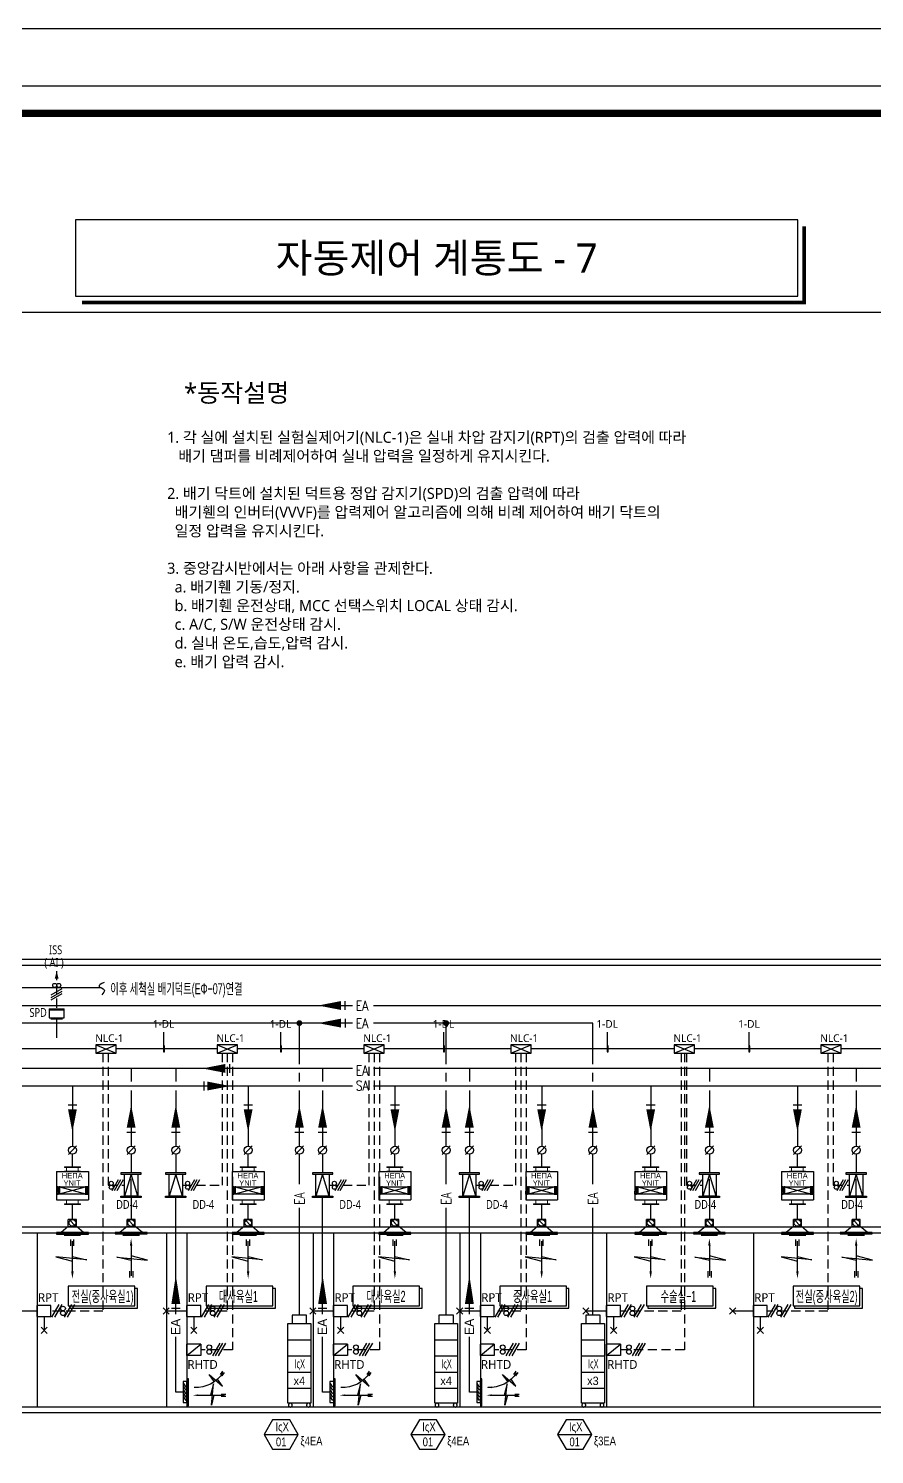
# Model space of a CAD drawing. Header units: millimetres. Extents: x -86 to 11742, y 5229 to 11464.
# Drawn here: x 9489.4 to 9719.9, y 5434.5 to 5823.3 of the extents above; entities that cross this region are included whole.
import ezdxf
from ezdxf.enums import TextEntityAlignment as Align

# ---------------------------------------------------------------- set-up
doc = ezdxf.new("R2010")
doc.units = ezdxf.units.MM
doc.header["$LTSCALE"] = 5
for name, pattern in [('CENTER', [2, 1.25, -0.25, 0.25, -0.25]), ('DASHED', [0.75, 0.5, -0.25]), ('HIDDEN', [0.375, 0.25, -0.125]), ('PHANTOM', [63.5, 31.75, -6.35, 6.35, -6.35, 6.35, -6.35])]:
    doc.linetypes.add(name, pattern=pattern)
doc.layers.get('0').update_dxf_attribs({"linetype": 'CONTINUOUS'})
for name, color, linetype in [('2', 2, 'CONTINUOUS'), ('3', 3, 'CONTINUOUS'), ('7', 7, 'CONTINUOUS'), ('AUTO', 7, 'CONTINUOUS'), ('FORM', 7, 'CONTINUOUS'), ('NARA', 8, 'CONTINUOUS'), ('RA', 4, 'CONTINUOUS'), ('장비배치', 2, 'CONTINUOUS')]:
    doc.layers.add(name, color=color, linetype=linetype)
doc.styles.add('GHS', font='ROMANS.shx', dxfattribs={"bigfont": 'GHS.shx'})
doc.styles.add('QQ', font='MALGUN.TTF.TTF')
doc.styles.add('SAMOO', font='Gulim.ttf')
doc.styles.get("Standard").update_dxf_attribs({"font": 'SYMBOL'})
pattern_1 = [(45, (-8739.095, -1183.641), (1e-15, 14.36841), [30.48, -10.16]), (135, (-8731.911, -1176.457), (1e-15, 14.36841), [30.48, -10.16])]

# ---------------------------------------------------------------- blocks, each defined once
blk = doc.blocks.new('ARW')
at = {"color": 1}
for p, q in [((-41, 663), (-41, 833)), ((0, 0), (0, 790)), ((44, 663), (44, 833)), ((0, 391), (-377, 298)), ((-377, 298), (429, 379)), ((429, 379), (0, 266))]:
    blk.add_line(p, q, dxfattribs=at)
blk.add_solid([(32, 2), (-32, 2), (0, -190)], dxfattribs=at)
blk = doc.blocks.new('HB-S2')
at = {"layer": '7', "ltscale": 5}
h = blk.add_hatch(dxfattribs=at)
h.set_pattern_fill('AR-HBONE', color=5, scale=0.1, style=0)
h.set_pattern_definition(pattern_1)
h.paths.add_polyline_path([(-305, 128), (-275, 128), (-275, 278), (-305, 278)])
h = blk.add_hatch(dxfattribs=at)
h.set_pattern_fill('AR-HBONE', color=5, scale=0.1, style=0)
h.set_pattern_definition(pattern_1)
h.paths.add_polyline_path([(305, 278), (275, 278), (275, 128), (305, 128)])
at = {"color": 2, "linetype": 'Continuous', "lineweight": 15}
for p, q in [((-171, 700), (171, 700)), ((-171, 700), (-171, 693)), ((-171, 685), (-171, 693)), ((-171, 685), (171, 685)), ((171, 608), (-171, 608)), ((-171, 608), (-171, 600)), ((143, 685), (-143, 685)), ((-125, 685), (-125, 608)), ((125, 608), (125, 685)), ((171, 693), (171, 700)), ((171, 685), (171, 693)), ((171, 600), (171, 608)), ((171, 600), (-171, 600)), ((0, 600), (171, 600)), ((171, 0), (-171, 0)), ((-171, -8), (-171, 0)), ((171, -8), (-171, -8)), ((-171, -85), (-171, -93)), ((-171, -85), (171, -85)), ((-171, -100), (-171, -93)), ((-171, -100), (171, -100)), ((143, -85), (-143, -85)), ((-125, -85), (-125, -8)), ((0, 0), (171, 0)), ((125, -8), (125, -85)), ((171, 0), (171, -8)), ((171, -85), (171, -93)), ((171, -93), (171, -100))]:
    blk.add_line(p, q, dxfattribs=at)
at = {"color": 2, "ltscale": 5}
for p, q in [((-340, 600), (-340, 100)), ((-340, 600), (340, 600)), ((-340, 588), (-340, 0)), ((340, 600), (340, 0)), ((-340, 0), (340, 0))]:
    blk.add_line(p, q, dxfattribs=at)
at = {"color": 5, "ltscale": 5}
for p, q in [((-335, 290), (-335, 278)), ((-335, 278), (-275, 278)), ((-335, 123), (-335, 181)), ((-335, 181), (-310, 181)), ((-269, 123), (-335, 123)), ((-325, 258), (-325, 278)), ((-310, 258), (-325, 258)), ((-310, 278), (-310, 258)), ((-310, 181), (-310, 212)), ((-275, 290), (-275, 278)), ((269, 123), (335, 123)), ((275, 290), (275, 278)), ((335, 278), (275, 278)), ((310, 278), (310, 258)), ((310, 258), (325, 258)), ((310, 181), (310, 212)), ((335, 181), (310, 181)), ((325, 258), (325, 278)), ((335, 290), (335, 278)), ((335, 123), (335, 181))]:
    blk.add_line(p, q, dxfattribs=at)
at = {"color": 5}
blk.add_line((-72, -421), (72, -566), dxfattribs=at)
blk.add_circle((0, -493), 72.4, dxfattribs=at)
at = {"layer": '2'}
for p, q in [((-87, -566), (-238, -700)), ((-87, -566), (-87, -421)), ((87, -421), (-87, -421)), ((-87, -566), (87, -566)), ((87, -566), (87, -421)), ((238, -700), (87, -566)), ((175, -762), (-175, -762))]:
    blk.add_line(p, q, dxfattribs=at)
blk.add_lwpolyline([(339, -700), (-339, -700), (-339, -729), (339, -729)], close=True, dxfattribs=at)
at = {"layer": '3'}
blk.add_line((0, -421), (0, -100), dxfattribs=at)
at = {"layer": '7', "color": 1, "linetype": 'CENTER', "ltscale": 5}
for p, q in [((-318, 293), (-318, 104)), ((318, 293), (318, 104))]:
    blk.add_line(p, q, dxfattribs=at)
at = {"layer": '7', "color": 5, "linetype": 'DASHED', "ltscale": 5}
for p, q in [((-305, 278), (-305, 128)), ((-275, 278), (-275, 128)), ((275, 278), (275, 128)), ((305, 278), (305, 128))]:
    blk.add_line(p, q, dxfattribs=at)
at = {"layer": '7', "color": 5, "linetype": 'Continuous', "ltscale": 0.3}
for p, q in [((-305, 128), (305, 128)), ((-275, 278), (275, 278)), ((-275, 128), (275, 278)), ((-275, 278), (275, 128))]:
    blk.add_line(p, q, dxfattribs=at)
at = {"layer": '7', "color": 1}
for s, p in [('HEPA', (-4, 513)), ('UNIT', (-7, 356))]:
    blk.add_text(s, height=116.1, dxfattribs=at).set_placement(p, align=Align.MIDDLE)
blk = doc.blocks.new('ARW2')
at = {"color": 1}
for p, q in [((-6.63, 0.28), (-7.69, 0.28)), ((-1.19, 0), (-7.42, 0)), ((-4.35, -2.36), (-4.85, 2.68)), ((-4.85, 2.68), (-4.15, 0)), ((-6.63, -0.25), (-7.69, -0.25)), ((-4.93, 0), (-4.35, -2.36))]:
    blk.add_line(p, q, dxfattribs=at)
for points in [[(-1.2, 2.05), (-1.2, 1.65), (0, 1.85)], [(-1.2, 0.2), (-1.2, -0.2), (0, 0)]]:
    blk.add_solid(points, dxfattribs=at)
at = {"layer": 'RA', "color": 1}
for p, q in [((-6.89, 4.56), (-7.41, 5.34)), ((-6.46, 4.84), (-6.98, 5.62)), ((-3.8, 4.84), (-6.93, 2.14)), ((-6.93, 2.14), (-5.76, 3.73)), ((-5.06, 3.17), (-3.8, 4.84))]:
    blk.add_line(p, q, dxfattribs=at)
blk.add_arc((-0.81, 9.23), 7.4, 212.3808, 273.9222, dxfattribs=at)
blk = doc.blocks.new('RG')
at = {"layer": '2'}
for p, q in [((-0.36, -3.35), (-0.36, 3.25)), ((-0.36, 3.25), (0, 3.25)), ((0, 3.25), (0, 2.58)), ((0, 2.58), (0.91, 2.58)), ((0, -2.58), (0, 2.58)), ((0.91, 2.58), (0.91, -2.58)), ((0, -3.35), (-0.36, -3.35)), ((0.91, -2.58), (0, -2.58)), ((0, -2.58), (0, -3.35))]:
    blk.add_line(p, q, dxfattribs=at)
at = {"layer": '2', "color": 5}
for p, q in [((0.22, 1.23), (0.79, 2.1)), ((0.22, 0.44), (0.79, 1.31)), ((0.22, -0.4), (0.79, 0.47)), ((0.22, -1.21), (0.79, -0.34)), ((0.22, -2.05), (0.79, -1.18))]:
    blk.add_line(p, q, dxfattribs=at)
blk = doc.blocks.new('A$C7EE361AC')
at = {"color": 5}
blk.add_line((12, 366), (253, 125), dxfattribs=at)
blk.add_circle((133, 246), 121, dxfattribs=at)
at = {"layer": '2'}
for p, q in [((-12, 125), (-265, -99)), ((-12, 125), (-12, 366)), ((277, 366), (-12, 366)), ((-12, 125), (277, 125)), ((277, 125), (277, 366)), ((530, -99), (277, 125)), ((424, -203), (-159, -203))]:
    blk.add_line(p, q, dxfattribs=at)
blk.add_lwpolyline([(697, -99), (-432, -99), (-432, -147), (697, -147)], close=True, dxfattribs=at)
blk = doc.blocks.new('IVC')
at = {"layer": '장비배치', "color": 5, "linetype": 'HIDDEN', "ltscale": 100}
for p, q in [((2.57, 14.24), (-2.57, 14.24)), ((2.57, 10.62), (-2.57, 10.62)), ((2.57, 7), (-2.57, 7)), ((2.57, 3.38), (-2.57, 3.38))]:
    blk.add_line(p, q, dxfattribs=at)
at = {"layer": '장비배치', "color": 7, "linetype": 'HIDDEN', "ltscale": 200}
for points in [[(-1.62, 19.74), (1.62, 19.74), (1.62, 17.86), (-1.62, 17.86)], [(-2.57, 0), (2.57, 0), (2.57, 17.86), (-2.57, 17.86)]]:
    blk.add_lwpolyline(points, close=True, dxfattribs=at)
at = {"layer": '장비배치', "color": 5, "linetype": 'HIDDEN', "ltscale": 100}
for centre in [(-2.04, -0.43), (2.04, -0.43)]:
    blk.add_circle(centre, 0.43, dxfattribs=at)
blk = doc.blocks.new('form')
at = {"layer": 'AUTO'}
blk.add_line((-24.08, 578.4), (816.92, 578.4), dxfattribs=at)
at = {"layer": 'FORM', "color": 3}
blk.add_lwpolyline([(0, 562.79), (792.83, 562.79), (792.83, 0), (0, 0)], close=True, dxfattribs=at)
at = {"layer": 'FORM', "color": 2, "const_width": 1.94}
blk.add_lwpolyline([(12.48, 6.47), (12.48, 555.28), (781.78, 555.28), (781.78, 6.47)], close=True, dxfattribs=at)

msp = doc.modelspace()

# ---------------------------------------------------------------- linework, layer by layer
at = {"layer": 'AUTO', "color": 7}
for p, q in [((9699.03, 5771.16), (9502.23, 5771.16)), ((9502.23, 5771.16), (9502.23, 5750.36)), ((9699.03, 5750.36), (9699.03, 5771.16)), ((9502.23, 5750.36), (9699.03, 5750.36))]:
    msp.add_line(p, q, dxfattribs=at)
at = {"layer": 'AUTO', "color": 2}
for p, q in [((9286.98, 5745.96), (9913.98, 5745.96)), ((9526.19, 5549.59), (9526.19, 5544.27)), ((9558.06, 5549.59), (9558.06, 5544.27)), ((9602.47, 5549.59), (9602.47, 5544.27)), ((9647.09, 5549.59), (9647.09, 5544.27)), ((9685.75, 5549.59), (9685.75, 5544.27)), ((9526.45, 5545.85), (9526.19, 5545.85)), ((9526.45, 5544.27), (9526.45, 5545.85)), ((9558.32, 5545.85), (9558.06, 5545.85)), ((9558.32, 5544.27), (9558.32, 5545.85)), ((9602.73, 5545.85), (9602.47, 5545.85)), ((9602.73, 5544.27), (9602.73, 5545.85)), ((9647.35, 5545.85), (9647.09, 5545.85)), ((9647.35, 5544.27), (9647.35, 5545.85)), ((9686.01, 5545.85), (9685.75, 5545.85)), ((9686.01, 5544.27), (9686.01, 5545.85)), ((9507.76, 5545.06), (9448.97, 5545.06)), ((9540.81, 5545.06), (9513.31, 5545.06)), ((9526.19, 5544.27), (9526.45, 5544.27)), ((9580.81, 5545.06), (9546.36, 5545.06)), ((9558.06, 5544.27), (9558.32, 5544.27)), ((9620.81, 5545.06), (9586.36, 5545.06)), ((9602.47, 5544.27), (9602.73, 5544.27)), ((9665.36, 5545.06), (9626.36, 5545.06)), ((9647.09, 5544.27), (9647.35, 5544.27)), ((9705.36, 5545.06), (9670.91, 5545.06)), ((9685.75, 5544.27), (9686.01, 5544.27)), ((9741.45, 5545.06), (9710.91, 5545.06)), ((9532.56, 5461.48), (9536.32, 5464.56)), ((9572.56, 5461.48), (9576.32, 5464.56)), ((9612.56, 5461.48), (9616.32, 5464.56)), ((9646.96, 5461.48), (9650.72, 5464.56))]:
    msp.add_line(p, q, dxfattribs=at)
at = {"layer": 'AUTO', "color": 4, "linetype": 'DASHED'}
for p, q in [((9497.06, 5566.29), (9497.06, 5556.03)), ((9509.68, 5543.92), (9509.68, 5473.58)), ((9511.12, 5543.92), (9511.12, 5507.88)), ((9542.13, 5543.92), (9542.13, 5507.88)), ((9543.58, 5543.92), (9543.58, 5473.58)), ((9545.03, 5543.92), (9545.03, 5463.02)), ((9582.13, 5543.92), (9582.13, 5507.88)), ((9583.58, 5543.92), (9583.58, 5473.58)), ((9585.03, 5543.92), (9585.03, 5463.02)), ((9622.13, 5543.92), (9622.13, 5507.88)), ((9623.58, 5543.92), (9623.58, 5473.58)), ((9625.03, 5543.92), (9625.03, 5463.02)), ((9667.28, 5543.92), (9667.28, 5473.58)), ((9668.14, 5543.92), (9668.14, 5463.02)), ((9668.72, 5543.92), (9668.72, 5507.88)), ((9707.28, 5543.92), (9707.28, 5473.58)), ((9708.72, 5543.92), (9708.72, 5507.88)), ((9511.12, 5507.88), (9515.55, 5507.88)), ((9531.35, 5507.88), (9542.13, 5507.88)), ((9571.35, 5507.88), (9582.13, 5507.88)), ((9611.35, 5507.88), (9622.13, 5507.88)), ((9668.72, 5507.88), (9673.15, 5507.88)), ((9708.72, 5507.88), (9713.15, 5507.88)), ((9509.68, 5473.58), (9495.52, 5473.58)), ((9543.58, 5473.58), (9536.32, 5473.58)), ((9583.58, 5473.58), (9576.32, 5473.58)), ((9623.58, 5473.58), (9616.32, 5473.58)), ((9667.28, 5473.58), (9650.72, 5473.58)), ((9707.28, 5473.58), (9690.72, 5473.58)), ((9545.03, 5463.02), (9536.32, 5463.02)), ((9585.03, 5463.02), (9576.32, 5463.02)), ((9625.03, 5463.02), (9616.32, 5463.02)), ((9668.14, 5463.02), (9650.72, 5463.02))]:
    msp.add_line(p, q, dxfattribs=at)
at = {"layer": 'AUTO'}
for p, q in [((9495.6, 5559.8), (9498.57, 5561.51)), ((9495.6, 5559.11), (9498.57, 5560.83)), ((9495.6, 5558.43), (9498.57, 5560.14)), ((9507.76, 5546.2), (9513.31, 5543.92)), ((9507.76, 5543.92), (9513.31, 5546.2)), ((9507.76, 5546.2), (9513.31, 5543.92)), ((9507.76, 5543.92), (9513.31, 5546.2)), ((9540.81, 5546.2), (9546.36, 5543.92)), ((9540.81, 5543.92), (9546.36, 5546.2)), ((9540.81, 5546.2), (9546.36, 5543.92)), ((9540.81, 5543.92), (9546.36, 5546.2)), ((9580.81, 5546.2), (9586.36, 5543.92)), ((9580.81, 5543.92), (9586.36, 5546.2)), ((9580.81, 5546.2), (9586.36, 5543.92)), ((9580.81, 5543.92), (9586.36, 5546.2)), ((9620.81, 5546.2), (9626.36, 5543.92)), ((9620.81, 5543.92), (9626.36, 5546.2)), ((9620.81, 5546.2), (9626.36, 5543.92)), ((9620.81, 5543.92), (9626.36, 5546.2)), ((9665.36, 5546.2), (9670.91, 5543.92)), ((9665.36, 5543.92), (9670.91, 5546.2)), ((9665.36, 5546.2), (9670.91, 5543.92)), ((9665.36, 5543.92), (9670.91, 5546.2)), ((9705.36, 5546.2), (9710.91, 5543.92)), ((9705.36, 5543.92), (9710.91, 5546.2)), ((9705.36, 5546.2), (9710.91, 5543.92)), ((9705.36, 5543.92), (9710.91, 5546.2)), ((9513.81, 5509.34), (9512.09, 5506.37)), ((9514.49, 5509.34), (9512.78, 5506.37)), ((9515.18, 5509.34), (9513.46, 5506.37)), ((9534.62, 5509.34), (9532.9, 5506.37)), ((9535.3, 5509.34), (9533.59, 5506.37)), ((9535.99, 5509.34), (9534.27, 5506.37)), ((9574.62, 5509.34), (9572.9, 5506.37)), ((9575.3, 5509.34), (9573.59, 5506.37)), ((9575.99, 5509.34), (9574.27, 5506.37)), ((9614.62, 5509.34), (9612.9, 5506.37)), ((9615.3, 5509.34), (9613.59, 5506.37)), ((9615.99, 5509.34), (9614.27, 5506.37)), ((9671.41, 5509.34), (9669.69, 5506.37)), ((9672.09, 5509.34), (9670.38, 5506.37)), ((9672.78, 5509.34), (9671.06, 5506.37)), ((9711.41, 5509.34), (9709.69, 5506.37)), ((9712.09, 5509.34), (9710.38, 5506.37)), ((9712.78, 5509.34), (9711.06, 5506.37)), ((9495.74, 5471.88), (9497.74, 5475.34)), ((9496.54, 5471.88), (9498.54, 5475.34)), ((9499.23, 5471.88), (9501.23, 5475.34)), ((9500.03, 5471.88), (9502.03, 5475.34)), ((9536.54, 5471.88), (9538.54, 5475.34)), ((9537.34, 5471.88), (9539.34, 5475.34)), ((9540.03, 5471.88), (9542.03, 5475.34)), ((9540.83, 5471.88), (9542.83, 5475.34)), ((9576.54, 5471.88), (9578.54, 5475.34)), ((9577.34, 5471.88), (9579.34, 5475.34)), ((9580.03, 5471.88), (9582.03, 5475.34)), ((9580.83, 5471.88), (9582.83, 5475.34)), ((9616.54, 5471.88), (9618.54, 5475.34)), ((9617.34, 5471.88), (9619.34, 5475.34)), ((9620.03, 5471.88), (9622.03, 5475.34)), ((9620.83, 5471.88), (9622.83, 5475.34)), ((9650.94, 5471.88), (9652.94, 5475.34)), ((9651.74, 5471.88), (9653.74, 5475.34)), ((9654.43, 5471.88), (9656.43, 5475.34)), ((9655.23, 5471.88), (9657.23, 5475.34)), ((9690.94, 5471.88), (9692.94, 5475.34)), ((9691.74, 5471.88), (9693.74, 5475.34)), ((9694.43, 5471.88), (9696.43, 5475.34)), ((9695.23, 5471.88), (9697.23, 5475.34)), ((9491.76, 5473.58), (9486.1, 5473.58)), ((9493.64, 5472.04), (9493.64, 5468.34)), ((9526.05, 5474.43), (9527.74, 5472.73)), ((9526.05, 5472.73), (9527.74, 5474.43)), ((9532.56, 5473.58), (9526.9, 5473.58)), ((9534.44, 5472.04), (9534.44, 5468.34)), ((9566.05, 5474.43), (9567.74, 5472.73)), ((9566.05, 5472.73), (9567.74, 5474.43)), ((9572.56, 5473.58), (9566.9, 5473.58)), ((9574.44, 5472.04), (9574.44, 5468.34)), ((9606.05, 5474.43), (9607.74, 5472.73)), ((9606.05, 5472.73), (9607.74, 5474.43)), ((9612.56, 5473.58), (9606.9, 5473.58)), ((9614.44, 5472.04), (9614.44, 5468.34)), ((9640.45, 5474.43), (9642.14, 5472.73)), ((9640.45, 5472.73), (9642.14, 5474.43)), ((9646.96, 5473.58), (9641.3, 5473.58)), ((9648.84, 5472.04), (9648.84, 5468.34)), ((9680.45, 5474.43), (9682.14, 5472.73)), ((9680.45, 5472.73), (9682.14, 5474.43)), ((9686.96, 5473.58), (9681.3, 5473.58)), ((9688.84, 5472.04), (9688.84, 5468.34)), ((9492.8, 5467.49), (9494.49, 5469.19)), ((9494.49, 5467.49), (9492.8, 5469.19)), ((9533.6, 5467.49), (9535.29, 5469.19)), ((9535.29, 5467.49), (9533.6, 5469.19)), ((9573.6, 5467.49), (9575.29, 5469.19)), ((9575.29, 5467.49), (9573.6, 5469.19)), ((9613.6, 5467.49), (9615.29, 5469.19)), ((9615.29, 5467.49), (9613.6, 5469.19)), ((9648, 5467.49), (9649.69, 5469.19)), ((9649.69, 5467.49), (9648, 5469.19)), ((9688, 5467.49), (9689.69, 5469.19)), ((9689.69, 5467.49), (9688, 5469.19)), ((9539.59, 5461.32), (9541.59, 5464.78)), ((9540.39, 5461.32), (9542.39, 5464.78)), ((9541.19, 5461.32), (9543.19, 5464.78)), ((9579.59, 5461.32), (9581.59, 5464.78)), ((9580.39, 5461.32), (9582.39, 5464.78)), ((9581.19, 5461.32), (9583.19, 5464.78)), ((9619.59, 5461.32), (9621.59, 5464.78)), ((9620.39, 5461.32), (9622.39, 5464.78)), ((9621.19, 5461.32), (9623.19, 5464.78)), ((9653.99, 5461.32), (9655.99, 5464.78)), ((9654.79, 5461.32), (9656.79, 5464.78)), ((9655.59, 5461.32), (9657.59, 5464.78))]:
    msp.add_line(p, q, dxfattribs=at)
at = {"layer": 'AUTO', "color": 3}
for p, q in [((9495, 5556.03), (9499.12, 5556.03)), ((9495, 5556.03), (9495, 5553.52)), ((9499.12, 5555.58), (9495, 5555.58)), ((9495, 5553.52), (9499.12, 5553.52)), ((9495.44, 5553.28), (9498.68, 5553.28)), ((9499.12, 5553.52), (9499.12, 5556.03)), ((9495.52, 5475.12), (9491.76, 5475.12)), ((9491.76, 5472.04), (9491.76, 5475.12)), ((9491.76, 5472.04), (9495.52, 5472.04)), ((9495.52, 5472.04), (9495.52, 5475.12)), ((9536.32, 5475.12), (9532.56, 5475.12)), ((9532.56, 5472.04), (9532.56, 5475.12)), ((9532.56, 5472.04), (9536.32, 5472.04)), ((9536.32, 5472.04), (9536.32, 5475.12)), ((9576.32, 5475.12), (9572.56, 5475.12)), ((9572.56, 5472.04), (9572.56, 5475.12)), ((9572.56, 5472.04), (9576.32, 5472.04)), ((9576.32, 5472.04), (9576.32, 5475.12)), ((9616.32, 5475.12), (9612.56, 5475.12)), ((9612.56, 5472.04), (9612.56, 5475.12)), ((9612.56, 5472.04), (9616.32, 5472.04)), ((9616.32, 5472.04), (9616.32, 5475.12)), ((9650.72, 5475.12), (9646.96, 5475.12)), ((9646.96, 5472.04), (9646.96, 5475.12)), ((9646.96, 5472.04), (9650.72, 5472.04)), ((9650.72, 5472.04), (9650.72, 5475.12)), ((9690.72, 5475.12), (9686.96, 5475.12)), ((9686.96, 5472.04), (9686.96, 5475.12)), ((9686.96, 5472.04), (9690.72, 5472.04)), ((9690.72, 5472.04), (9690.72, 5475.12)), ((9532.56, 5461.48), (9532.56, 5464.56)), ((9536.32, 5464.56), (9532.56, 5464.56)), ((9536.32, 5464.56), (9536.32, 5461.48)), ((9572.56, 5461.48), (9572.56, 5464.56)), ((9576.32, 5464.56), (9572.56, 5464.56)), ((9576.32, 5464.56), (9576.32, 5461.48)), ((9612.56, 5461.48), (9612.56, 5464.56)), ((9616.32, 5464.56), (9612.56, 5464.56)), ((9616.32, 5464.56), (9616.32, 5461.48)), ((9646.96, 5461.48), (9646.96, 5464.56)), ((9650.72, 5464.56), (9646.96, 5464.56)), ((9650.72, 5464.56), (9650.72, 5461.48)), ((9536.32, 5461.48), (9532.56, 5461.48)), ((9576.32, 5461.48), (9572.56, 5461.48)), ((9616.32, 5461.48), (9612.56, 5461.48)), ((9650.72, 5461.48), (9646.96, 5461.48))]:
    msp.add_line(p, q, dxfattribs=at)
at = {"layer": 'AUTO', "color": 7, "const_width": 1}
msp.add_lwpolyline([(9504, 5748.59), (9700.8, 5748.59), (9700.8, 5769.39)], dxfattribs=at)
at = {"layer": 'AUTO'}
msp.add_lwpolyline([(9497.06, 5566.29, 0, 1.03, 0), (9497.06, 5564.23, 1.03, 1.03, 0)], format="xyseb", dxfattribs=at)
at = {"layer": 'AUTO', "color": 3, "const_width": 0.343}
msp.add_lwpolyline([(9497.06, 5553.52), (9497.06, 5548.04)], dxfattribs=at)
at = {"layer": 'AUTO'}
for points in [[(9507.76, 5543.92), (9513.31, 5543.92), (9513.31, 5546.2), (9507.76, 5546.2)], [(9507.76, 5543.92), (9513.31, 5543.92), (9513.31, 5546.2), (9507.76, 5546.2)], [(9540.81, 5543.92), (9546.36, 5543.92), (9546.36, 5546.2), (9540.81, 5546.2)], [(9540.81, 5543.92), (9546.36, 5543.92), (9546.36, 5546.2), (9540.81, 5546.2)], [(9580.81, 5543.92), (9586.36, 5543.92), (9586.36, 5546.2), (9580.81, 5546.2)], [(9580.81, 5543.92), (9586.36, 5543.92), (9586.36, 5546.2), (9580.81, 5546.2)], [(9620.81, 5543.92), (9626.36, 5543.92), (9626.36, 5546.2), (9620.81, 5546.2)], [(9620.81, 5543.92), (9626.36, 5543.92), (9626.36, 5546.2), (9620.81, 5546.2)], [(9665.36, 5543.92), (9670.91, 5543.92), (9670.91, 5546.2), (9665.36, 5546.2)], [(9665.36, 5543.92), (9670.91, 5543.92), (9670.91, 5546.2), (9665.36, 5546.2)], [(9705.36, 5543.92), (9710.91, 5543.92), (9710.91, 5546.2), (9705.36, 5546.2)], [(9705.36, 5543.92), (9710.91, 5543.92), (9710.91, 5546.2), (9705.36, 5546.2)]]:
    msp.add_lwpolyline(points, close=True, dxfattribs=at)
for centre, radius in [((9496.54, 5562.38), 0.549), ((9497.64, 5562.38), 0.549), ((9511.94, 5508.4), 0.549), ((9511.94, 5507.31), 0.549), ((9532.76, 5508.4), 0.549), ((9532.76, 5507.31), 0.549), ((9572.76, 5508.4), 0.549), ((9572.76, 5507.31), 0.549), ((9612.76, 5508.4), 0.549), ((9612.76, 5507.31), 0.549), ((9669.54, 5508.4), 0.549), ((9669.54, 5507.31), 0.549), ((9709.54, 5508.4), 0.549), ((9709.54, 5507.31), 0.549), ((9498.79, 5474.25), 0.64), ((9498.79, 5472.97), 0.64), ((9539.59, 5474.25), 0.64), ((9539.59, 5472.97), 0.64), ((9579.59, 5474.25), 0.64), ((9579.59, 5472.97), 0.64), ((9619.59, 5474.25), 0.64), ((9619.59, 5472.97), 0.64), ((9653.99, 5474.25), 0.64), ((9653.99, 5472.97), 0.64), ((9693.99, 5474.25), 0.64), ((9693.99, 5472.97), 0.64), ((9538.63, 5463.69), 0.64), ((9578.63, 5463.69), 0.64), ((9618.63, 5463.69), 0.64), ((9653.03, 5463.69), 0.64), ((9538.63, 5462.41), 0.64), ((9578.63, 5462.41), 0.64), ((9618.63, 5462.41), 0.64), ((9653.03, 5462.41), 0.64)]:
    msp.add_circle(centre, radius, dxfattribs=at)
at = {"layer": 'NARA', "color": 8}
for p, q in [((9322.16, 5569.53), (9848.56, 5569.53)), ((9323.76, 5567.93), (9846.96, 5567.93)), ((9575.71, 5555.69), (9575.71, 5558.1)), ((9575.7, 5553.3), (9575.7, 5550.89)), ((9577.73, 5539.73), (9331.8, 5539.73)), ((9517.36, 5539.73), (9517.36, 5536.13)), ((9529.54, 5539.73), (9529.54, 5536.13)), ((9544.18, 5540.94), (9544.18, 5538.53)), ((9569.54, 5539.73), (9569.54, 5536.13)), ((9855.73, 5539.73), (9583.41, 5539.73)), ((9609.54, 5539.73), (9609.54, 5536.13)), ((9674.96, 5539.73), (9674.96, 5536.13)), ((9714.96, 5539.73), (9714.96, 5536.13)), ((9577.73, 5534.93), (9330.6, 5534.93)), ((9501.36, 5534.93), (9501.36, 5518.52)), ((9517.36, 5533.73), (9517.36, 5518.52)), ((9529.54, 5533.73), (9529.54, 5518.52)), ((9537.15, 5536.14), (9537.15, 5533.73)), ((9549.25, 5534.93), (9549.25, 5518.52)), ((9569.54, 5533.73), (9569.54, 5518.52)), ((9852.53, 5534.93), (9583.41, 5534.93)), ((9589.25, 5534.93), (9589.25, 5518.52)), ((9609.54, 5533.73), (9609.54, 5518.52)), ((9629.25, 5534.93), (9629.25, 5518.52)), ((9658.96, 5534.93), (9658.96, 5518.52)), ((9674.96, 5533.73), (9674.96, 5518.52)), ((9698.96, 5534.93), (9698.96, 5518.52)), ((9714.96, 5533.73), (9714.96, 5518.52)), ((9500.16, 5529.79), (9502.57, 5529.79)), ((9548.05, 5529.79), (9550.46, 5529.79)), ((9588.05, 5529.79), (9590.46, 5529.79)), ((9628.05, 5529.79), (9630.46, 5529.79)), ((9657.76, 5529.79), (9660.17, 5529.79)), ((9697.76, 5529.79), (9700.17, 5529.79)), ((9516.16, 5522.39), (9518.57, 5522.39)), ((9528.33, 5522.39), (9530.74, 5522.39)), ((9562.01, 5522.39), (9564.42, 5522.39)), ((9568.33, 5522.39), (9570.74, 5522.39)), ((9602.01, 5522.39), (9604.42, 5522.39)), ((9608.33, 5522.39), (9610.74, 5522.39)), ((9642.01, 5522.39), (9644.42, 5522.39)), ((9673.76, 5522.39), (9676.17, 5522.39)), ((9713.76, 5522.39), (9716.17, 5522.39)), ((9501.36, 5512.86), (9501.36, 5516.34)), ((9517.36, 5516.34), (9517.36, 5511.26)), ((9517.36, 5516.34), (9517.36, 5511.26)), ((9529.54, 5516.34), (9529.54, 5511.26)), ((9529.54, 5516.34), (9529.54, 5511.26)), ((9549.25, 5512.86), (9549.25, 5516.34)), ((9569.54, 5516.34), (9569.54, 5511.26)), ((9569.54, 5516.34), (9569.54, 5511.26)), ((9589.25, 5512.86), (9589.25, 5516.34)), ((9609.54, 5516.34), (9609.54, 5511.26)), ((9609.54, 5516.34), (9609.54, 5511.26)), ((9629.25, 5512.86), (9629.25, 5516.34)), ((9658.96, 5512.86), (9658.96, 5516.34)), ((9674.96, 5516.34), (9674.96, 5511.26)), ((9674.96, 5516.34), (9674.96, 5511.26)), ((9698.96, 5512.86), (9698.96, 5516.34)), ((9714.96, 5516.34), (9714.96, 5511.26)), ((9714.96, 5516.34), (9714.96, 5511.26)), ((9517.36, 5510.9), (9515.55, 5504.87)), ((9519.17, 5504.87), (9517.36, 5510.9)), ((9529.54, 5510.9), (9527.73, 5504.87)), ((9531.35, 5504.87), (9529.54, 5510.9)), ((9569.54, 5510.9), (9567.73, 5504.87)), ((9571.35, 5504.87), (9569.54, 5510.9)), ((9609.54, 5510.9), (9607.73, 5504.87)), ((9611.35, 5504.87), (9609.54, 5510.9)), ((9674.96, 5510.9), (9673.15, 5504.87)), ((9676.77, 5504.87), (9674.96, 5510.9)), ((9714.96, 5510.9), (9713.15, 5504.87)), ((9716.77, 5504.87), (9714.96, 5510.9)), ((9517.36, 5504.5), (9517.36, 5509.61)), ((9674.96, 5504.5), (9674.96, 5509.61)), ((9714.96, 5504.5), (9714.96, 5509.61)), ((9517.36, 5504.5), (9517.36, 5498.52)), ((9517.36, 5504.5), (9517.36, 5498.52)), ((9529.54, 5472.71), (9529.54, 5504.5)), ((9569.54, 5472.71), (9569.54, 5504.5)), ((9609.54, 5472.71), (9609.54, 5504.5)), ((9674.96, 5504.5), (9674.96, 5498.52)), ((9674.96, 5504.5), (9674.96, 5498.52)), ((9714.96, 5504.5), (9714.96, 5498.52)), ((9714.96, 5504.5), (9714.96, 5498.52)), ((9323.76, 5496.54), (9846.96, 5496.54)), ((9323.76, 5494.94), (9846.96, 5494.94)), ((9491.76, 5494.94), (9491.76, 5447.4)), ((9526.96, 5494.94), (9526.96, 5447.4)), ((9526.96, 5494.94), (9526.96, 5447.4)), ((9532.56, 5494.94), (9532.56, 5447.4)), ((9566.96, 5494.94), (9566.96, 5447.4)), ((9566.96, 5494.94), (9566.96, 5447.4)), ((9572.56, 5494.94), (9572.56, 5447.4)), ((9606.96, 5494.94), (9606.96, 5447.4)), ((9606.96, 5494.94), (9606.96, 5447.4)), ((9612.56, 5494.94), (9612.56, 5447.4)), ((9646.96, 5494.94), (9646.96, 5447.4)), ((9646.96, 5494.94), (9646.96, 5447.4)), ((9686.96, 5494.94), (9686.96, 5447.4)), ((9686.96, 5494.94), (9686.96, 5447.4)), ((9528.33, 5474.33), (9530.74, 5474.33)), ((9568.33, 5474.33), (9570.74, 5474.33)), ((9608.33, 5474.33), (9610.74, 5474.33)), ((9529.54, 5451.46), (9529.54, 5466.58)), ((9569.54, 5451.46), (9569.54, 5466.58)), ((9609.54, 5451.46), (9609.54, 5466.58)), ((9531.56, 5451.46), (9529.54, 5451.46)), ((9571.56, 5451.46), (9569.54, 5451.46)), ((9611.56, 5451.46), (9609.54, 5451.46)), ((9848.56, 5445.8), (9322.16, 5445.8)), ((9846.96, 5447.4), (9323.76, 5447.4)), ((9553.59, 5439.9), (9562.92, 5439.9)), ((9593.59, 5439.9), (9602.92, 5439.9)), ((9633.59, 5439.9), (9642.92, 5439.9))]:
    msp.add_line(p, q, dxfattribs=at)
at = {"layer": 'NARA', "color": 8, "linetype": 'PHANTOM', "ltscale": 15}
for p, q in [((9509.24, 5561.69), (9481.68, 5561.69)), ((9477.95, 5556.89), (9577.73, 5556.89)), ((9583.41, 5556.89), (9843.21, 5556.89)), ((9577.73, 5552.09), (9473.15, 5552.09)), ((9643.21, 5552.09), (9583.41, 5552.09)), ((9643.21, 5508.21), (9643.21, 5516.34)), ((9563.21, 5472.43), (9563.21, 5501.69)), ((9603.21, 5472.43), (9603.21, 5501.69)), ((9643.21, 5472.43), (9643.21, 5501.69))]:
    msp.add_line(p, q, dxfattribs=at)
at = {"layer": 'NARA', "color": 8, "linetype": 'PHANTOM', "ltscale": 10}
for p, q in [((9563.21, 5540.93), (9563.21, 5552.09)), ((9603.21, 5540.93), (9603.21, 5552.09)), ((9563.21, 5508.21), (9563.21, 5516.34))]:
    msp.add_line(p, q, dxfattribs=at)
at = {"layer": 'NARA', "color": 8, "linetype": 'PHANTOM', "ltscale": 20}
for p, q in [((9643.21, 5540.93), (9643.21, 5552.09)), ((9563.21, 5536.13), (9563.21, 5538.53)), ((9603.21, 5536.13), (9603.21, 5538.53)), ((9643.21, 5536.13), (9643.21, 5538.53)), ((9563.21, 5518.52), (9563.21, 5533.73)), ((9603.21, 5518.52), (9603.21, 5533.73)), ((9643.21, 5518.52), (9643.21, 5533.73)), ((9603.21, 5508.21), (9603.21, 5516.34))]:
    msp.add_line(p, q, dxfattribs=at)
at = {"layer": 'NARA', "color": 8, "linetype": 'Continuous'}
for p, q in [((9500.27, 5516.26), (9502.45, 5518.6)), ((9516.27, 5516.26), (9518.45, 5518.6)), ((9528.45, 5516.26), (9530.63, 5518.6)), ((9548.16, 5516.26), (9550.34, 5518.6)), ((9562.12, 5516.26), (9564.3, 5518.6)), ((9568.45, 5516.26), (9570.63, 5518.6)), ((9588.16, 5516.26), (9590.34, 5518.6)), ((9602.12, 5516.26), (9604.3, 5518.6)), ((9608.45, 5516.26), (9610.63, 5518.6)), ((9628.16, 5516.26), (9630.34, 5518.6)), ((9642.12, 5516.26), (9644.3, 5518.6)), ((9657.87, 5516.26), (9660.05, 5518.6)), ((9673.87, 5516.26), (9676.05, 5518.6)), ((9697.87, 5516.26), (9700.05, 5518.6)), ((9713.87, 5516.26), (9716.05, 5518.6))]:
    msp.add_line(p, q, dxfattribs=at)
at = {"layer": 'NARA', "color": 8}
for points in [[(9568.31, 5556.89, 0, 2.41, 0), (9574.53, 5556.89, 2.41, 2.41, 0)], [(9568.29, 5552.09, 0, 2.41, 0), (9574.52, 5552.09, 2.41, 2.41, 0)], [(9536.78, 5539.73, 0, 2.41, 0), (9543, 5539.73, 2.41, 2.41, 0)], [(9544.38, 5534.93, 0, 2.41, 0), (9538.16, 5534.93, 2.41, 2.41, 0)], [(9501.36, 5522.39, 0, 2.41, 0), (9501.36, 5528.61, 2.41, 2.41, 0)], [(9517.36, 5529.79, 0, 2.41, 0), (9517.36, 5523.57, 2.41, 2.41, 0)], [(9529.54, 5529.79, 0, 2.41, 0), (9529.54, 5523.57, 2.41, 2.41, 0)], [(9549.25, 5522.39, 0, 2.41, 0), (9549.25, 5528.61, 2.41, 2.41, 0)], [(9563.21, 5529.67, 0, 2.41, 0), (9563.21, 5523.57, 2.41, 2.41, 0)], [(9569.54, 5529.79, 0, 2.41, 0), (9569.54, 5523.57, 2.41, 2.41, 0)], [(9589.25, 5522.39, 0, 2.41, 0), (9589.25, 5528.61, 2.41, 2.41, 0)], [(9603.21, 5529.67, 0, 2.41, 0), (9603.21, 5523.57, 2.41, 2.41, 0)], [(9609.54, 5529.79, 0, 2.41, 0), (9609.54, 5523.57, 2.41, 2.41, 0)], [(9629.25, 5522.39, 0, 2.41, 0), (9629.25, 5528.61, 2.41, 2.41, 0)], [(9643.21, 5529.67, 0, 2.41, 0), (9643.21, 5523.57, 2.41, 2.41, 0)], [(9658.96, 5522.39, 0, 2.41, 0), (9658.96, 5528.61, 2.41, 2.41, 0)], [(9674.96, 5529.79, 0, 2.41, 0), (9674.96, 5523.57, 2.41, 2.41, 0)], [(9698.96, 5522.39, 0, 2.41, 0), (9698.96, 5528.61, 2.41, 2.41, 0)], [(9714.96, 5529.79, 0, 2.41, 0), (9714.96, 5523.57, 2.41, 2.41, 0)], [(9529.54, 5483.34, 0, 2.41, 0), (9529.54, 5475.51, 2.41, 2.41, 0)], [(9569.54, 5483.34, 0, 2.41, 0), (9569.54, 5475.51, 2.41, 2.41, 0)], [(9609.54, 5483.34, 0, 2.41, 0), (9609.54, 5475.51, 2.41, 2.41, 0)]]:
    msp.add_lwpolyline(points, format="xyseb", dxfattribs=at)
at = {"layer": 'NARA', "color": 8, "linetype": 'Continuous', "lineweight": -3, "const_width": 0.8}
for points in [[(9562.81, 5552.09, 1), (9563.61, 5552.09, 1)], [(9602.81, 5552.09, 1), (9603.61, 5552.09, 1)]]:
    msp.add_lwpolyline(points, format="xyb", close=True, dxfattribs=at)
at = {"layer": 'NARA', "color": 8}
for points in [[(9514.59, 5511.26), (9514.59, 5510.9), (9520.14, 5510.9), (9520.14, 5511.26)], [(9515.55, 5510.9), (9519.17, 5510.9), (9519.17, 5504.87), (9515.55, 5504.87)], [(9526.76, 5511.26), (9526.76, 5510.9), (9532.31, 5510.9), (9532.31, 5511.26)], [(9527.73, 5510.9), (9531.35, 5510.9), (9531.35, 5504.87), (9527.73, 5504.87)], [(9566.76, 5511.26), (9566.76, 5510.9), (9572.31, 5510.9), (9572.31, 5511.26)], [(9567.73, 5510.9), (9571.35, 5510.9), (9571.35, 5504.87), (9567.73, 5504.87)], [(9606.76, 5511.26), (9606.76, 5510.9), (9612.31, 5510.9), (9612.31, 5511.26)], [(9607.73, 5510.9), (9611.35, 5510.9), (9611.35, 5504.87), (9607.73, 5504.87)], [(9672.19, 5511.26), (9672.19, 5510.9), (9677.74, 5510.9), (9677.74, 5511.26)], [(9673.15, 5510.9), (9676.77, 5510.9), (9676.77, 5504.87), (9673.15, 5504.87)], [(9712.19, 5511.26), (9712.19, 5510.9), (9717.74, 5510.9), (9717.74, 5511.26)], [(9713.15, 5510.9), (9716.77, 5510.9), (9716.77, 5504.87), (9713.15, 5504.87)], [(9514.59, 5504.5), (9514.59, 5504.87), (9520.14, 5504.87), (9520.14, 5504.5)], [(9526.76, 5504.5), (9526.76, 5504.87), (9532.31, 5504.87), (9532.31, 5504.5)], [(9566.76, 5504.5), (9566.76, 5504.87), (9572.31, 5504.87), (9572.31, 5504.5)], [(9606.76, 5504.5), (9606.76, 5504.87), (9612.31, 5504.87), (9612.31, 5504.5)], [(9672.19, 5504.5), (9672.19, 5504.87), (9677.74, 5504.87), (9677.74, 5504.5)], [(9712.19, 5504.5), (9712.19, 5504.87), (9717.74, 5504.87), (9717.74, 5504.5)], [(9500.21, 5480.36), (9500.21, 5475.03), (9518.39, 5475.03), (9518.39, 5480.36)], [(9537.81, 5480.36), (9537.81, 5475.03), (9555.99, 5475.03), (9555.99, 5480.36)], [(9577.81, 5480.36), (9577.81, 5475.03), (9595.99, 5475.03), (9595.99, 5480.36)], [(9617.81, 5480.36), (9617.81, 5475.03), (9635.99, 5475.03), (9635.99, 5480.36)], [(9657.81, 5480.36), (9657.81, 5475.03), (9675.99, 5475.03), (9675.99, 5480.36)], [(9697.81, 5480.36), (9697.81, 5475.03), (9715.99, 5475.03), (9715.99, 5480.36)], [(9560.59, 5435.86), (9562.92, 5439.9), (9560.59, 5443.94), (9555.92, 5443.94), (9553.59, 5439.9), (9555.92, 5435.86)], [(9600.59, 5435.86), (9602.92, 5439.9), (9600.59, 5443.94), (9595.92, 5443.94), (9593.59, 5439.9), (9595.92, 5435.86)], [(9640.59, 5435.86), (9642.92, 5439.9), (9640.59, 5443.94), (9635.92, 5443.94), (9633.59, 5439.9), (9635.92, 5435.86)]]:
    msp.add_lwpolyline(points, close=True, dxfattribs=at)
for points in [[(9500.57, 5475.03), (9500.57, 5474.36), (9519.09, 5474.36), (9519.09, 5479.7), (9518.42, 5479.7)], [(9538.17, 5475.03), (9538.17, 5474.36), (9556.69, 5474.36), (9556.69, 5479.7), (9556.02, 5479.7)], [(9578.17, 5475.03), (9578.17, 5474.36), (9596.69, 5474.36), (9596.69, 5479.7), (9596.02, 5479.7)], [(9618.17, 5475.03), (9618.17, 5474.36), (9636.69, 5474.36), (9636.69, 5479.7), (9636.02, 5479.7)], [(9658.17, 5475.03), (9658.17, 5474.36), (9676.69, 5474.36), (9676.69, 5479.7), (9676.02, 5479.7)], [(9698.17, 5475.03), (9698.17, 5474.36), (9716.69, 5474.36), (9716.69, 5479.7), (9716.02, 5479.7)]]:
    msp.add_lwpolyline(points, dxfattribs=at)
at = {"layer": 'NARA', "color": 8, "linetype": 'Continuous'}
for centre in [(9501.36, 5517.43), (9517.36, 5517.43), (9529.54, 5517.43), (9549.25, 5517.43), (9563.21, 5517.43), (9569.54, 5517.43), (9589.25, 5517.43), (9603.21, 5517.43), (9609.54, 5517.43), (9629.25, 5517.43), (9643.21, 5517.43), (9658.96, 5517.43), (9674.96, 5517.43), (9698.96, 5517.43), (9714.96, 5517.43)]:
    msp.add_circle(centre, 1.09, dxfattribs=at)
at = {"layer": 'NARA', "color": 8, "linetype": 'Continuous', "lineweight": -3}
msp.add_spline([(9509.97, 5563.17), (9508.62, 5562.09), (9510.02, 5561.18), (9509.34, 5559.78)], degree=3, dxfattribs=at)

# ---------------------------------------------------------------- block references
at = {"layer": 'AUTO', "xscale": 0.999994771384126, "yscale": 0.999994771384126, "zscale": 0.999994771384126}
msp.add_blockref('form', (9242.99, 5244.93), dxfattribs=at)
at = {"layer": 'NARA', "color": 8, "linetype": 'Continuous', "xscale": 0.01279999999701977, "yscale": 0.01279999999701977, "zscale": 0.01279999999701977}
for p in [(9501.36, 5503.91), (9549.25, 5503.91), (9589.25, 5503.91), (9629.25, 5503.91), (9658.96, 5503.91), (9698.96, 5503.91)]:
    msp.add_blockref('HB-S2', p, dxfattribs=at)
at = {"layer": 'NARA', "color": 8}
for name, p, xscale, yscale, zscale in [('A$C7EE361AC', (9516.35, 5495.71), 0.007679999998211707, 0.007679999998211707, 0.007679999998211707), ('A$C7EE361AC', (9673.95, 5495.71), 0.007679999998211707, 0.007679999998211707, 0.007679999998211707), ('A$C7EE361AC', (9713.95, 5495.71), 0.007679999998211707, 0.007679999998211707, 0.007679999998211707), ('ARW', (9501.36, 5484.38), -0.01044911434315145, 0.01044911435432732, 0.01044911435114711), ('ARW', (9549.25, 5484.38), -0.01044911434315145, 0.01044911435432732, 0.01044911435114711), ('ARW', (9589.25, 5484.38), -0.01044911434315145, 0.01044911435432732, 0.01044911435114711), ('ARW', (9629.25, 5484.38), -0.01044911434315145, 0.01044911435432732, 0.01044911435114711), ('ARW', (9658.96, 5484.38), -0.01044911434315145, 0.01044911435432732, 0.01044911435114711), ('ARW', (9698.96, 5484.38), -0.01044911434315145, 0.01044911435432732, 0.01044911435114711), ('IVC', (9563.21, 5448.44), -1.215, 1.215, 1.215000000000001), ('IVC', (9603.21, 5448.44), -1.215, 1.215, 1.215000000000001), ('IVC', (9643.21, 5448.44), -1.215, 1.215, 1.215000000000001), ('ARW2', (9534.19, 5450.61), -1.163313206851483, 1.163313206836581, 1.163313206848775), ('ARW2', (9574.19, 5450.61), -1.163313206851483, 1.163313206836581, 1.163313206848775), ('ARW2', (9614.19, 5450.61), -1.163313206851483, 1.163313206836581, 1.163313206848775), ('RG', (9532.57, 5451.46), -1.114712566196919, 1.114712566182017, 1.114712566207093), ('RG', (9572.57, 5451.46), -1.114712566196919, 1.114712566182017, 1.114712566207093), ('RG', (9612.57, 5451.46), -1.114712566196919, 1.114712566182017, 1.114712566207093)]:
    msp.add_blockref(name, p, dxfattribs=dict(at, xscale=xscale, yscale=yscale, zscale=zscale))
at = {"layer": 'NARA', "color": 8, "xscale": -0.01044911434315145, "yscale": 0.01044911435432732, "zscale": 0.01044911435114711, "rotation": 180}
for p in [(9517.36, 5491.41), (9674.96, 5491.41), (9714.96, 5491.41)]:
    msp.add_blockref('ARW', p, dxfattribs=at)

# ---------------------------------------------------------------- texts
at = {"layer": 'AUTO', "color": 2, "style": 'QQ'}
for s, height, p in [('자동제어 계통도 - 7', 8, (9600.63, 5760.76)), ('1-DL', 2.1, (9526.19, 5551.86)), ('1-DL', 2.1, (9558.06, 5551.86)), ('1-DL', 2.1, (9602.47, 5551.86)), ('1-DL', 2.1, (9647.09, 5551.86)), ('1-DL', 2.1, (9685.75, 5551.86))]:
    msp.add_text(s, height=height, dxfattribs=at).set_placement(p, align=Align.MIDDLE_CENTER)
at = {"layer": 'AUTO', "color": 171, "style": 'QQ'}
msp.add_text('*동작설명', height=5, dxfattribs=at).set_placement((9546.12, 5724.04), align=Align.MIDDLE)
at = {"layer": 'AUTO', "style": 'QQ'}
for s, p in [('1. 각 실에 설치된 실험실제어기(NLC-1)은 실내 차압 감지기(RPT)의 검출 압력에 따라', (9527.18, 5710.35)), ('   배기 댐퍼를 비례제어하여 실내 압력을 일정하게 유지시킨다.', (9527.18, 5705.25)), ('2. 배기 닥트에 설치된 덕트용 정압 감지기(SPD)의 검출 압력에 따라', (9527.18, 5695.05)), ('  배기휀의 인버터(VVVF)를 압력제어 알고리즘에 의해 비례 제어하여 배기 닥트의 ', (9527.18, 5689.95)), ('  일정 압력을 유지시킨다.', (9527.18, 5684.85)), ('3. 중앙감시반에서는 아래 사항을 관제한다.', (9527.18, 5674.65)), ('  a. 배기휀 기동/정지.', (9527.18, 5669.55)), ('  b. 배기휀 운전상태, MCC 선택스위치 LOCAL 상태 감시.', (9527.18, 5664.45)), ('  c. A/C, S/W 운전상태 감시.', (9527.18, 5659.35)), ('  d. 실내 온도,습도,압력 감시.', (9527.18, 5654.25)), ('  e. 배기 압력 감시.', (9527.18, 5649.15))]:
    msp.add_text(s, height=3, dxfattribs=at).set_placement(p)
at = {"layer": 'AUTO', "color": 2, "style": 'QQ', "width": 0.8}
for s, p in [('ISS', (9494.99, 5570.89)), ('DD-4', (9513.29, 5501.44)), ('DD-4', (9534.1, 5501.44)), ('DD-4', (9574.1, 5501.44)), ('DD-4', (9614.1, 5501.44)), ('DD-4', (9670.89, 5501.44)), ('DD-4', (9710.89, 5501.44))]:
    msp.add_text(s, height=2.4, dxfattribs=at).set_placement(p)
at = {"layer": 'AUTO', "color": 4, "style": 'QQ', "width": 0.8}
for s, p in [('( AI )', (9493.73, 5567.49)), ('SPD', (9489.66, 5553.79))]:
    msp.add_text(s, height=2.4, dxfattribs=at).set_placement(p)
at = {"layer": 'AUTO', "color": 2, "style": 'QQ'}
for s, height, p in [('NLC-1', 2.1, (9507.57, 5546.94)), ('NLC-1', 2.1, (9540.62, 5546.94)), ('NLC-1', 2.1, (9580.62, 5546.94)), ('NLC-1', 2.1, (9620.62, 5546.94)), ('NLC-1', 2.1, (9665.17, 5546.94)), ('NLC-1', 2.1, (9705.17, 5546.94)), ('RPT', 2.4, (9491.98, 5476.04)), ('RPT', 2.4, (9532.78, 5476.04)), ('RPT', 2.4, (9572.78, 5476.04)), ('RPT', 2.4, (9612.78, 5476.04)), ('RPT', 2.4, (9647.18, 5476.04)), ('RPT', 2.4, (9687.18, 5476.04)), ('RHTD', 2.4, (9532.69, 5457.8)), ('RHTD', 2.4, (9572.69, 5457.8)), ('RHTD', 2.4, (9612.69, 5457.8)), ('RHTD', 2.4, (9647.09, 5457.8))]:
    msp.add_text(s, height=height, dxfattribs=at).set_placement(p)
at = {"layer": 'NARA', "color": 8, "width": 0.6}
for s, height, p in [('이후 세척실 배기덕트(EF-07)연결', 3, (9511.68, 5559.96)), ('전실(중사육실1)', 3, (9501.16, 5476.08)), ('대사육실1', 3, (9541.28, 5476.08)), ('대사육실2', 3, (9581.53, 5476.08)), ('중사육실1', 3, (9621.44, 5476.08)), ('수술실-1', 3, (9661.66, 5476.08)), ('전실(중사육실2)', 3, (9698.48, 5476.08)), ('IVC', 2.4, (9561.91, 5457.98)), ('IVC', 2.4, (9601.91, 5457.98)), ('IVC', 2.4, (9641.91, 5457.98))]:
    msp.add_text(s, height=height, dxfattribs=at).set_placement(p)
at = {"layer": 'NARA', "color": 8, "style": 'GHS', "width": 0.8}
for s, p in [('EA', (9578.59, 5555.49)), ('EA', (9578.59, 5550.69)), ('EA', (9578.59, 5537.82)), ('SA', (9578.59, 5533.69))]:
    msp.add_text(s, height=2.7, dxfattribs=at).set_placement(p)
for p in [(9564.59, 5502.5), (9604.59, 5502.5), (9644.59, 5502.5)]:
    msp.add_text('EA', height=2.7, rotation=90, dxfattribs=at).set_placement(p)
at = {"layer": 'NARA', "color": 8, "style": 'SAMOO'}
for p in [(9530.78, 5467.02), (9570.78, 5467.02), (9610.78, 5467.02)]:
    msp.add_text('EA', height=2.56, rotation=90, dxfattribs=at).set_placement(p)
for s, p in [('x4', (9563.21, 5454.53)), ('x4', (9603.21, 5454.53)), ('x3', (9643.21, 5454.53))]:
    msp.add_text(s, height=2.281, dxfattribs=at).set_placement(p, align=Align.MIDDLE_CENTER)
at = {"layer": 'NARA', "color": 8, "width": 0.8}
for s, p in [('IVC', (9558.53, 5441.7)), ('IVC', (9598.53, 5441.7)), ('IVC', (9638.53, 5441.7)), ('01', (9558.25, 5437.89)), ('x4EA', (9566.5, 5437.89)), ('01', (9598.25, 5437.89)), ('x4EA', (9606.5, 5437.89)), ('01', (9638.25, 5437.89)), ('x3EA', (9646.5, 5437.89))]:
    msp.add_text(s, height=2.4, dxfattribs=at).set_placement(p, align=Align.MIDDLE)

doc.saveas('drawing.dxf')
